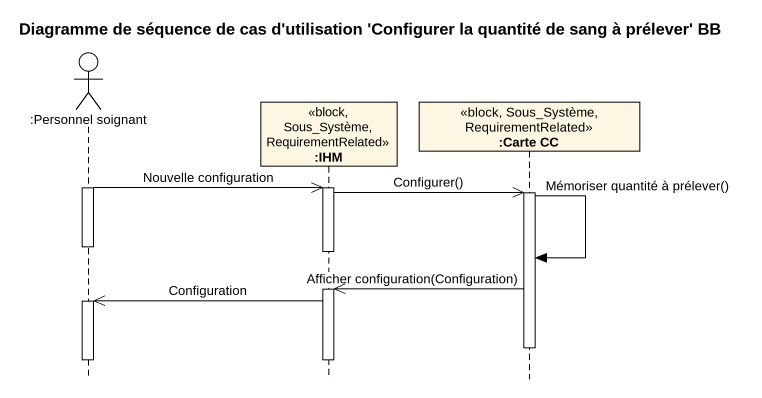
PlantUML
@startuml
title Diagramme de séquence de cas d'utilisation 'Configurer la quantité de sang à prélever' BB
hide footbox
actor ":Personnel soignant" as Personnel_soignant
participant ":IHM" as IHM <<block, Sous_Système, RequirementRelated>>
participant ":Carte CC" as Carte_CC <<block, Sous_Système, RequirementRelated>>

activate Personnel_soignant
Personnel_soignant ->> IHM : Nouvelle configuration
activate IHM
IHM ->> Carte_CC : Configurer()
activate Carte_CC
deactivate Personnel_soignant
deactivate IHM
Carte_CC -> Carte_CC : Mémoriser quantité à prélever()
Carte_CC ->> IHM : Afficher configuration(Configuration)
activate IHM
IHM ->> Personnel_soignant : Configuration
activate Personnel_soignant
deactivate Carte_CC
deactivate Personnel_soignant
deactivate IHM
@enduml
